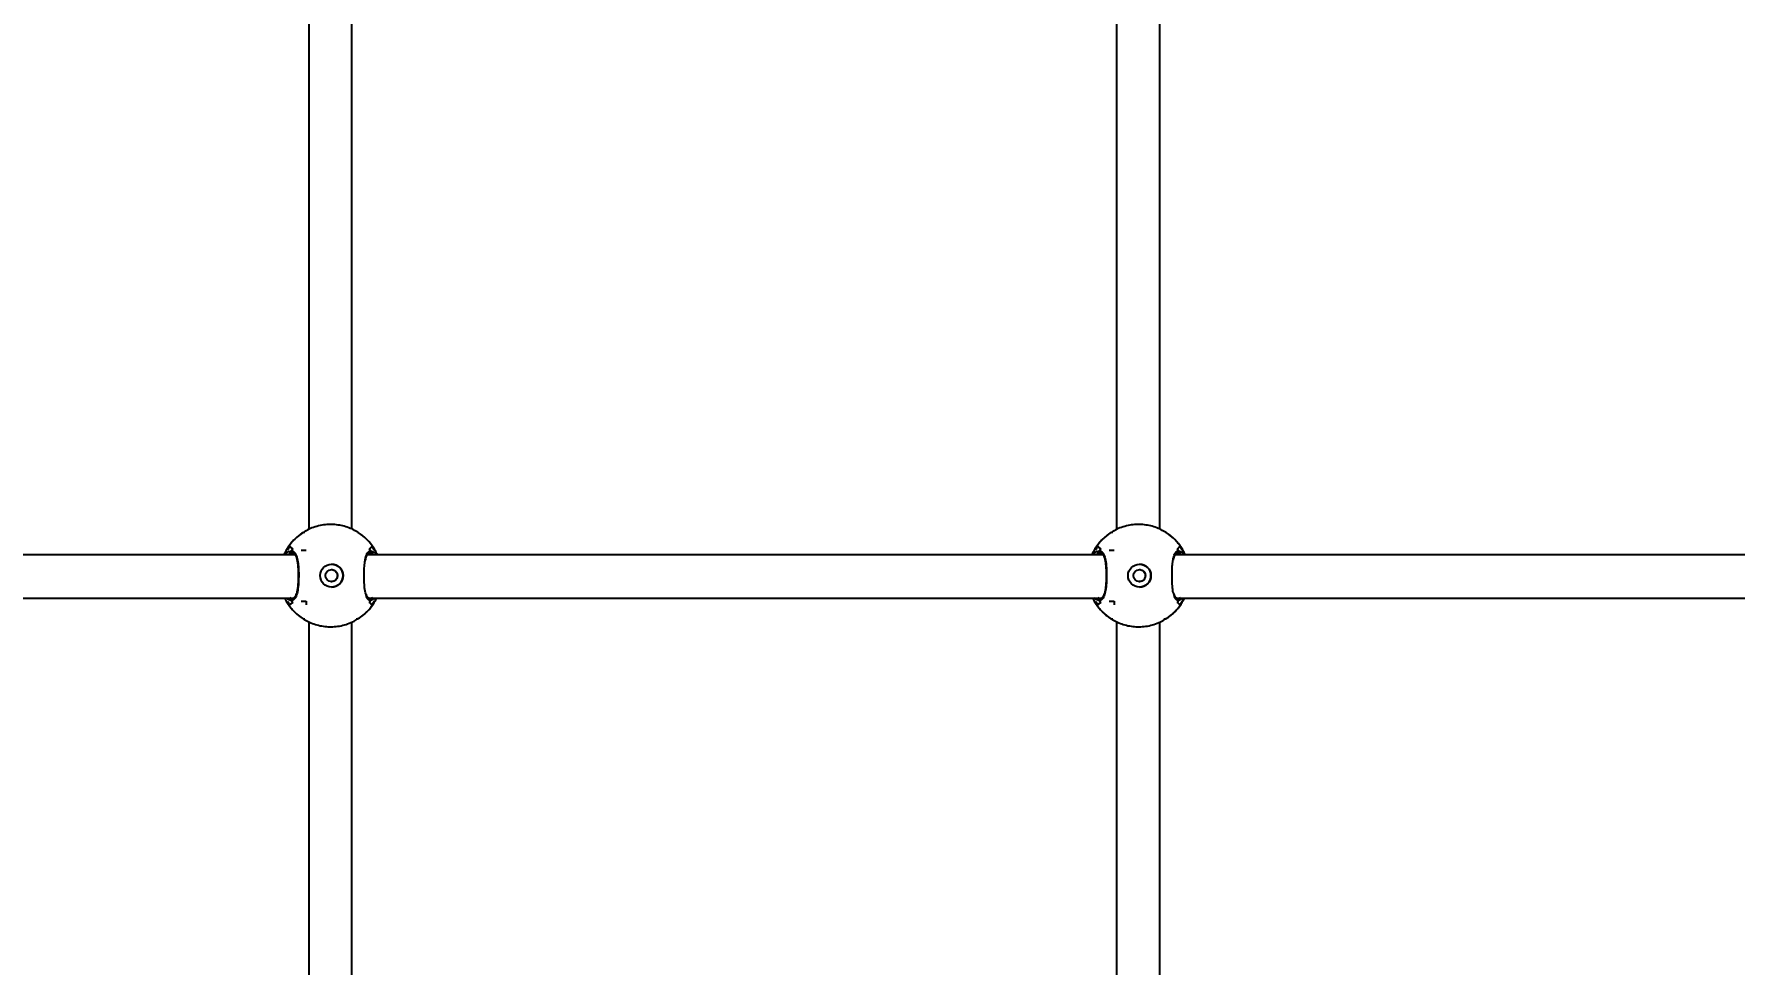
# Model space of a CAD drawing. Header units: millimetres. Extents: x -3365 to 2979, y -3775 to 2808.
# Drawn here: x 219 to 850, y 314 to 660 of the extents above; entities that cross this region are included whole.
import ezdxf

# ---------------------------------------------------------------- set-up
doc = ezdxf.new("R2010")
doc.units = ezdxf.units.MM
for name, color, linetype in [('DIKOM_ОБЪЕКТ', 7, 'Continuous'), ('DIKOM_РАЗМЕР_ЗОНА', 7, 'Continuous'), ('DIKOM_РАЗМЕР_ОБЪЕКТА', 7, 'Continuous')]:
    doc.layers.add(name, color=color, linetype=linetype)
doc.styles.add('style1', font='arial.ttf', dxfattribs={"width": 0.8})
doc.dimstyles.new('1-50', dxfattribs={"dimtxt": 300, "dimasz": 200, "dimexe": 100, "dimexo": 0, "dimgap": 100, "dimtad": 1, "dimdec": 0, "dimtxsty": 'style1', "dimcen": 0, "dimclrd": 7, "dimclre": 7, "dimadec": 1, "dimazin": 2, "dimtfac": 1, "dimtdec": 0, "dimtmove": 0, "dimatfit": 3, "dimfxl": 0, "dimlwd": 25, "dimlwe": 18, "dimarcsym": 0})

# ---------------------------------------------------------------- blocks, each defined once
blk = doc.blocks.new('*D10')
at = {"layer": 'Defpoints', "color": 0, "transparency": 16777216}
for p in [(-921.14, 1308.33), (-1680.72, -1441.67), (325.78, -1441.67)]:
    blk.add_point(p, dxfattribs=at)
at = {"layer": 'DIKOM_РАЗМЕР_ОБЪЕКТА', "color": 7, "lineweight": 18, "transparency": 16777216}
for p, q in [((-921.14, 1308.33), (-1780.72, 1308.33)), ((325.78, -1441.67), (-1780.72, -1441.67))]:
    blk.add_line(p, q, dxfattribs=at)
at = {"layer": 'DIKOM_РАЗМЕР_ОБЪЕКТА', "color": 7, "lineweight": 25, "transparency": 16777216}
blk.add_line((-1680.72, 1108.33), (-1680.72, -1241.67), dxfattribs=at)
at = {"layer": 'DIKOM_РАЗМЕР_ОБЪЕКТА', "color": 7, "transparency": 16777216}
for points in [[(-1714.05, 1108.33), (-1647.38, 1108.33), (-1680.72, 1308.33)], [(-1714.05, -1241.67), (-1647.38, -1241.67), (-1680.72, -1441.67)]]:
    blk.add_solid(points, dxfattribs=at)
at = {"layer": 'DIKOM_РАЗМЕР_ОБЪЕКТА', "color": 0, "transparency": 16777216, "insert": (-1933.89, 16.54), "char_height": 300, "attachment_point": 5, "rotation": 90, "style": 'style1'}
blk.add_mtext('2750', dxfattribs=at)
blk = doc.blocks.new('*D12')
at = {"layer": 'Defpoints', "color": 0, "transparency": 16777216}
for p in [(-2915.08, 2808.33), (772.79, 2808.33), (178.86, -2941.67)]:
    blk.add_point(p, dxfattribs=at)
at = {"layer": 'DIKOM_РАЗМЕР_ЗОНА', "color": 7, "lineweight": 18, "transparency": 16777216}
for p, q in [((772.79, 2808.33), (-3015.08, 2808.33)), ((178.86, -2941.67), (-3015.08, -2941.67))]:
    blk.add_line(p, q, dxfattribs=at)
at = {"layer": 'DIKOM_РАЗМЕР_ЗОНА', "color": 7, "lineweight": 25, "transparency": 16777216}
blk.add_line((-2915.08, -2741.67), (-2915.08, 2608.33), dxfattribs=at)
at = {"layer": 'DIKOM_РАЗМЕР_ЗОНА', "color": 7, "transparency": 16777216}
for points in [[(-2948.41, 2608.33), (-2881.74, 2608.33), (-2915.08, 2808.33)], [(-2948.41, -2741.67), (-2881.74, -2741.67), (-2915.08, -2941.67)]]:
    blk.add_solid(points, dxfattribs=at)
at = {"layer": 'DIKOM_РАЗМЕР_ЗОНА', "color": 0, "transparency": 16777216, "insert": (-3168.25, 58.33), "char_height": 300, "attachment_point": 5, "rotation": 90, "style": 'style1'}
blk.add_mtext('5750', dxfattribs=at)

msp = doc.modelspace()

# ---------------------------------------------------------------- linework, layer by layer
at = {"layer": 'DIKOM_ОБЪЕКТ'}
for p, q in [((320.86, 741.47), (320.86, 475.75)), ((336.86, 475.91), (336.86, 741.36)), ((620.86, 741.47), (620.86, 475.75)), ((636.86, 475.91), (636.86, 741.36)), ((318.75, 474.61), (319.43, 474.69)), ((339.2, 474.62), (339.25, 474.61)), ((618.75, 474.61), (619.43, 474.69)), ((639.2, 474.62), (639.25, 474.61)), ((639.25, 474.61), (639.25, 474.47)), ((313.56, 467.62), (314.48, 467.86)), ((318.07, 468.11), (319.92, 468.11)), ((343.83, 467.86), (344.69, 467.59)), ((345.01, 468.8), (345.08, 468.45)), ((613.56, 467.62), (614.48, 467.86)), ((618.07, 468.11), (619.92, 468.11)), ((643.83, 467.86), (644.69, 467.59)), ((645.01, 468.8), (645.08, 468.45)), ((315.84, 466.3), (42.58, 466.3)), ((314.75, 467.08), (314.87, 467.09)), ((615.84, 466.3), (342.58, 466.3)), ((343.44, 467.08), (343.52, 467.09)), ((614.75, 467.08), (614.87, 467.09)), ((915.84, 466.3), (642.58, 466.3)), ((643.44, 467.08), (643.52, 467.09)), ((43.07, 450.3), (315.3, 450.3)), ((313.88, 450.44), (314.68, 450.14)), ((314.87, 450.13), (314.69, 450.15)), ((318.07, 449.11), (319.92, 449.11)), ((319.92, 449.11), (319.92, 447.74)), ((343.07, 450.3), (615.3, 450.3)), ((344.78, 449.71), (343.83, 449.37)), ((343.89, 450.28), (344.62, 450.51)), ((345.08, 448.77), (345.01, 448.43)), ((613.88, 450.44), (614.68, 450.14)), ((614.87, 450.13), (614.69, 450.15)), ((618.07, 449.11), (619.92, 449.11)), ((619.92, 449.11), (619.92, 447.74)), ((643.07, 450.3), (915.3, 450.3)), ((644.78, 449.71), (643.83, 449.37)), ((643.95, 450.3), (644.62, 450.51)), ((645.08, 448.77), (645.01, 448.43)), ((315, 445.81), (315.26, 445.53)), ((318.75, 442.61), (319.43, 442.53)), ((338.43, 442.53), (339.25, 442.61)), ((615, 445.81), (615.26, 445.53)), ((618.75, 442.61), (619.43, 442.53)), ((638.43, 442.53), (639.25, 442.61)), ((639.25, 442.61), (639.25, 442.76)), ((320.86, 441.47), (320.86, 175.74)), ((336.86, 175.91), (336.86, 441.36)), ((620.86, 441.47), (620.86, 175.74)), ((636.86, 175.91), (636.86, 441.36))]:
    msp.add_line(p, q, dxfattribs=at)
for centre, radius in [((329.36, 458.61), 4.25), ((329.32, 458.61), 2.25), ((629.36, 458.61), 4.25), ((629.32, 458.61), 2.25)]:
    msp.add_circle(centre, radius, dxfattribs=at)
for centre, radius, start, end in [((329, 458.61), 19, 122.65152, 147.35442), ((329, 458.62), 19, 32.64337, 57.3495), ((629, 458.62), 19, 122.6505, 147.35663), ((629, 458.62), 19, 32.6435, 57.35055), ((329.02, 458.65), 18.62, 144.38378, 149.43659), ((329.16, 458.61), 17.36, 144.96755, 147.79394), ((329.14, 458.61), 17.36, 32.20606, 35.03245), ((329.04, 458.6), 18.71, 30.57583, 35.60381), ((629.06, 458.62), 18.66, 144.39007, 149.43029), ((629.16, 458.61), 17.36, 144.96755, 147.79394), ((629.02, 458.53), 17.5, 32.21792, 35.02059), ((629.12, 458.65), 18.62, 30.56341, 35.61622), ((329.36, 458.61), 4.25, 359.9989, 89.99467), ((629.36, 458.61), 4.25, 359.9989, 89.99467), ((329.36, 458.61), 4.25, 269.9979, 0.00692), ((629.36, 458.61), 4.25, 269.9979, 0.00692), ((329.06, 458.61), 18.67, 210.57034, 215.60929), ((329, 458.61), 19, 212.64558, 237.34848), ((329.05, 458.54), 17.22, 212.19947, 215.04788), ((329, 458.61), 19, 302.6505, 327.35663), ((329.25, 458.54), 17.22, 324.95212, 327.80053), ((329, 458.66), 18.76, 324.40311, 329.41725), ((629.1, 458.63), 18.71, 210.57666, 215.60297), ((629, 458.61), 19, 212.64337, 237.3495), ((629.05, 458.54), 17.22, 212.19947, 215.04788), ((629, 458.61), 19, 302.64945, 327.3565), ((629.14, 458.62), 17.36, 324.96387, 327.78878), ((629.07, 458.61), 18.67, 324.39071, 329.42966)]:
    msp.add_arc(centre, radius, start, end, dxfattribs=at)
for points, knots in [([(318.7, 474.55), (318.57, 474.48), (317.79, 474.02), (316.48, 472.95), (314.84, 471.36), (313.43, 469.57), (312.35, 467.88), (311.85, 466.75), (311.65, 466.3)], [0, 0, 0, 0, 0.038969, 0.248131, 0.456372, 0.663081, 0.86703, 1, 1, 1, 1]), ([(338.82, 474.88), (338.16, 475.24), (336.83, 475.99), (334.65, 476.8), (332.36, 477.36), (329.97, 477.64), (327.53, 477.61), (325.07, 477.26), (322.64, 476.57), (320.52, 475.69), (319.29, 474.92), (318.79, 474.61)], [0, 0, 0, 0, 0.107115, 0.217063, 0.32883, 0.442381, 0.557759, 0.675055, 0.794453, 0.916225, 1, 1, 1, 1]), ([(339.27, 474.57), (339.13, 474.68), (338.99, 474.79), (338.83, 474.87), (338.82, 474.88)], [0, 0, 0, 0, 0.963293, 1, 1, 1, 1]), ([(345.03, 468.81), (345.01, 468.84), (344.65, 469.47), (343.77, 470.61), (342.34, 472.2), (340.84, 473.54), (339.75, 474.26), (339.27, 474.57)], [0, 0, 0, 0, 0.012223, 0.264712, 0.52484, 0.791504, 1, 1, 1, 1]), ([(618.7, 474.55), (618.57, 474.48), (617.79, 474.02), (616.48, 472.95), (614.84, 471.36), (613.43, 469.57), (612.35, 467.88), (611.85, 466.75), (611.65, 466.3)], [0, 0, 0, 0, 0.038968, 0.24813, 0.456369, 0.663078, 0.867031, 1, 1, 1, 1]), ([(638.82, 474.88), (638.16, 475.24), (636.83, 475.99), (634.65, 476.8), (632.36, 477.36), (629.97, 477.64), (627.53, 477.61), (625.07, 477.26), (622.64, 476.57), (620.52, 475.69), (619.29, 474.92), (618.79, 474.61)], [0, 0, 0, 0, 0.107111, 0.217064, 0.328826, 0.442383, 0.557762, 0.675058, 0.794451, 0.91623, 1, 1, 1, 1]), ([(639.27, 474.57), (639.13, 474.68), (638.99, 474.79), (638.83, 474.87), (638.82, 474.88)], [0, 0, 0, 0, 0.9631, 1, 1, 1, 1]), ([(645.03, 468.81), (645.01, 468.84), (644.65, 469.47), (643.77, 470.61), (642.34, 472.2), (640.84, 473.54), (639.75, 474.26), (639.27, 474.57)], [0, 0, 0, 0, 0.012223, 0.26471, 0.524844, 0.791506, 1, 1, 1, 1]), ([(312.07, 466.3), (312.5, 466.85), (312.99, 467.49), (313.49, 467.6), (313.56, 467.62)], [0, 0, 0, 0, 0.858411, 1, 1, 1, 1]), ([(313.89, 469.49), (313.98, 469.33), (314.17, 469.02), (314.69, 468.72), (314.95, 468.57)], [0, 0, 0, 0, 0.496571, 1, 1, 1, 1]), ([(314.95, 468.57), (314.69, 468.72), (314.17, 469.02), (313.98, 469.33), (313.89, 469.49)], [0, 0, 0, 0, 0.496483, 1, 1, 1, 1]), ([(314.76, 467.13), (314.76, 467.13), (314.7, 467.14), (314.59, 467.22), (314.46, 467.36), (314.4, 467.53), (314.4, 467.69), (314.44, 467.8), (314.47, 467.85), (314.48, 467.86)], [0, 0, 0, 0, 0.003643, 0.219076, 0.428633, 0.623595, 0.804709, 0.979522, 1, 1, 1, 1]), ([(314.44, 467.77), (314.43, 467.75), (314.4, 467.69), (314.4, 467.55), (314.44, 467.4), (314.54, 467.26), (314.68, 467.16), (314.82, 467.1), (314.92, 467.1), (314.95, 467.1)], [0, 0, 0, 0, 0.067881, 0.226482, 0.383379, 0.54428, 0.714891, 0.897679, 1, 1, 1, 1]), ([(314.48, 467.86), (314.86, 467.73), (315.66, 467.45), (316.49, 465.71), (316.91, 463.45), (317.12, 460.88), (317.17, 458.12), (317.05, 455.07), (316.71, 452.43), (316.07, 450.48), (315.27, 449.54), (314.68, 449.41), (314.48, 449.37)], [0, 0, 0, 0, 0.111433, 0.229361, 0.339015, 0.410112, 0.516712, 0.623258, 0.729394, 0.834804, 0.941415, 1, 1, 1, 1]), ([(341.85, 464.55), (341.88, 464.78), (342.03, 465.83), (342.56, 467.05), (343.26, 467.76), (343.72, 467.84), (343.83, 467.86)], [0, 0, 0, 0, 0.10277, 0.487512, 0.879935, 1, 1, 1, 1]), ([(344.25, 469.49), (344.18, 469.33), (344.05, 469.02), (343.58, 468.72), (343.35, 468.57)], [0, 0, 0, 0, 0.496571, 1, 1, 1, 1]), ([(344.25, 469.49), (344.18, 469.33), (344.05, 469.02), (343.58, 468.72), (343.35, 468.57)], [0, 0, 0, 0, 0.496571, 1, 1, 1, 1]), ([(343.83, 467.86), (343.85, 467.81), (343.9, 467.72), (343.9, 467.55), (343.86, 467.4), (343.77, 467.26), (343.63, 467.16), (343.48, 467.1), (343.39, 467.1), (343.35, 467.1)], [0, 0, 0, 0, 0.14536, 0.290778, 0.434657, 0.582178, 0.738601, 0.906188, 1, 1, 1, 1]), ([(343.48, 467.12), (343.5, 467.12), (343.59, 467.13), (343.72, 467.22), (343.84, 467.36), (343.9, 467.53), (343.9, 467.69), (343.86, 467.8), (343.83, 467.85), (343.83, 467.86)], [0, 0, 0, 0, 0.06715, 0.268852, 0.465051, 0.647586, 0.817156, 0.980827, 1, 1, 1, 1]), ([(344.69, 467.59), (344.78, 467.57), (345.22, 467.47), (345.66, 466.82), (346.01, 466.3)], [0, 0, 0, 0, 0.199293, 1, 1, 1, 1]), ([(346.35, 466.3), (346.23, 466.59), (345.86, 467.46), (345.36, 468.27), (345.03, 468.81)], [0, 0, 0, 0, 0.331455, 1, 1, 1, 1]), ([(612.07, 466.3), (612.5, 466.85), (612.99, 467.49), (613.49, 467.6), (613.56, 467.62)], [0, 0, 0, 0, 0.858401, 1, 1, 1, 1]), ([(613.89, 469.49), (613.98, 469.33), (614.17, 469.02), (614.69, 468.72), (614.95, 468.57)], [0, 0, 0, 0, 0.496571, 1, 1, 1, 1]), ([(614.95, 468.57), (614.69, 468.72), (614.17, 469.02), (613.98, 469.33), (613.89, 469.49)], [0, 0, 0, 0, 0.496483, 1, 1, 1, 1]), ([(614.95, 467.1), (614.89, 467.1), (614.76, 467.12), (614.59, 467.22), (614.46, 467.36), (614.4, 467.53), (614.4, 467.69), (614.44, 467.8), (614.47, 467.85), (614.48, 467.86)], [0, 0, 0, 0, 0.177702, 0.3555, 0.528448, 0.689351, 0.838825, 0.983099, 1, 1, 1, 1]), ([(614.48, 467.86), (614.45, 467.81), (614.41, 467.72), (614.4, 467.55), (614.44, 467.4), (614.54, 467.26), (614.68, 467.16), (614.82, 467.1), (614.92, 467.1), (614.95, 467.1)], [0, 0, 0, 0, 0.14535, 0.290753, 0.434592, 0.582103, 0.738515, 0.906194, 1, 1, 1, 1]), ([(614.48, 467.86), (614.86, 467.73), (615.66, 467.45), (616.49, 465.71), (616.91, 463.45), (617.12, 460.88), (617.17, 458.12), (617.05, 455.07), (616.71, 452.43), (616.07, 450.48), (615.27, 449.54), (614.68, 449.41), (614.48, 449.37)], [0, 0, 0, 0, 0.111435, 0.229361, 0.339015, 0.410111, 0.516712, 0.623258, 0.729393, 0.834802, 0.941414, 1, 1, 1, 1]), ([(641.85, 464.55), (641.88, 464.78), (642.03, 465.83), (642.56, 467.05), (643.25, 467.76), (643.72, 467.84), (643.83, 467.86)], [0, 0, 0, 0, 0.10277, 0.48751, 0.879931, 1, 1, 1, 1]), ([(644.25, 469.49), (644.18, 469.33), (644.05, 469.02), (643.58, 468.72), (643.35, 468.57)], [0, 0, 0, 0, 0.496573, 1, 1, 1, 1]), ([(644.25, 469.49), (644.18, 469.33), (644.05, 469.02), (643.58, 468.72), (643.35, 468.57)], [0, 0, 0, 0, 0.496573, 1, 1, 1, 1]), ([(643.83, 467.86), (643.85, 467.81), (643.9, 467.72), (643.9, 467.55), (643.86, 467.4), (643.77, 467.26), (643.63, 467.16), (643.48, 467.1), (643.39, 467.1), (643.35, 467.1)], [0, 0, 0, 0, 0.145354, 0.29076, 0.434603, 0.582179, 0.738509, 0.906192, 1, 1, 1, 1]), ([(643.48, 467.12), (643.5, 467.12), (643.59, 467.13), (643.72, 467.22), (643.84, 467.36), (643.9, 467.53), (643.9, 467.69), (643.86, 467.8), (643.83, 467.85), (643.83, 467.86)], [0, 0, 0, 0, 0.067273, 0.268974, 0.465094, 0.647629, 0.8172, 0.980827, 1, 1, 1, 1]), ([(644.69, 467.59), (644.78, 467.57), (645.22, 467.47), (645.66, 466.82), (646.01, 466.3)], [0, 0, 0, 0, 0.199305, 1, 1, 1, 1]), ([(646.35, 466.3), (646.23, 466.59), (645.86, 467.46), (645.36, 468.27), (645.03, 468.81)], [0, 0, 0, 0, 0.331444, 1, 1, 1, 1]), ([(314.77, 467.06), (314.44, 467.06), (313.91, 467.06), (313.38, 466.5), (313.19, 466.3)], [0, 0, 0, 0, 0.633446, 1, 1, 1, 1]), ([(314.96, 467.06), (315.02, 467.05), (315.22, 467.02), (315.54, 466.76), (315.94, 466.2), (316.3, 465.36), (316.58, 464.25), (316.79, 462.92), (316.92, 461.44), (316.99, 460.13), (316.99, 459.34), (316.99, 459.08)], [0, 0, 0, 0, 0.05631, 0.183684, 0.303649, 0.431188, 0.558268, 0.683796, 0.812734, 0.940876, 1, 1, 1, 1]), ([(329.27, 460.85), (329.48, 460.84), (329.94, 460.81), (330.59, 460.48), (331.13, 459.96), (331.46, 459.3), (331.5, 458.83), (331.52, 458.61)], [0, 0, 0, 0, 0.181205, 0.388197, 0.601196, 0.818585, 1, 1, 1, 1]), ([(342.2, 451.4), (342.09, 451.66), (341.76, 452.48), (341.57, 454.45), (341.43, 457.06), (341.42, 459.83), (341.52, 462.61), (341.76, 463.97), (341.85, 464.55)], [0, 0, 0, 0, 0.095459, 0.303918, 0.440561, 0.645597, 0.850389, 1, 1, 1, 1]), ([(341.96, 464.35), (342.01, 464.58), (342.12, 465.21), (342.39, 465.99), (342.74, 466.65), (343.12, 467), (343.33, 467.13), (343.47, 467.1), (343.48, 467.1)], [0, 0, 0, 0, 0.124984, 0.336788, 0.549205, 0.760545, 0.983633, 1, 1, 1, 1]), ([(344.99, 466.3), (344.83, 466.48), (344.36, 467.05), (343.88, 467.05), (343.56, 467.04)], [0, 0, 0, 0, 0.319411, 1, 1, 1, 1]), ([(614.77, 467.06), (614.44, 467.06), (613.91, 467.06), (613.38, 466.5), (613.19, 466.3)], [0, 0, 0, 0, 0.633434, 1, 1, 1, 1]), ([(614.96, 467.06), (615.02, 467.05), (615.22, 467.02), (615.54, 466.76), (615.94, 466.2), (616.3, 465.36), (616.58, 464.25), (616.79, 462.92), (616.92, 461.44), (616.99, 460.13), (616.99, 459.34), (616.99, 459.08)], [0, 0, 0, 0, 0.05631, 0.183682, 0.303647, 0.431187, 0.558268, 0.683795, 0.812733, 0.940876, 1, 1, 1, 1]), ([(629.27, 460.85), (629.48, 460.84), (629.94, 460.81), (630.59, 460.48), (631.13, 459.96), (631.46, 459.3), (631.5, 458.83), (631.52, 458.61)], [0, 0, 0, 0, 0.181202, 0.388191, 0.601212, 0.818582, 1, 1, 1, 1]), ([(642.2, 451.4), (642.09, 451.66), (641.76, 452.48), (641.57, 454.45), (641.43, 457.06), (641.42, 459.83), (641.52, 462.61), (641.76, 463.97), (641.85, 464.55)], [0, 0, 0, 0, 0.095457, 0.303917, 0.440561, 0.645596, 0.850389, 1, 1, 1, 1]), ([(641.96, 464.35), (642.01, 464.58), (642.12, 465.21), (642.39, 465.99), (642.74, 466.65), (643.12, 467), (643.33, 467.13), (643.47, 467.1), (643.48, 467.1)], [0, 0, 0, 0, 0.124984, 0.336784, 0.549206, 0.760545, 0.983633, 1, 1, 1, 1]), ([(644.99, 466.3), (644.83, 466.48), (644.36, 467.05), (643.88, 467.05), (643.56, 467.04)], [0, 0, 0, 0, 0.319423, 1, 1, 1, 1]), ([(316.99, 459.08), (317, 458.79), (317.01, 457.94), (316.96, 456.55), (316.86, 454.99), (316.69, 453.57), (316.44, 452.35), (316.12, 451.38), (315.73, 450.68), (315.31, 450.27), (315.04, 450.11), (314.87, 450.13), (314.85, 450.13)], [0, 0, 0, 0, 0.063292, 0.180363, 0.296848, 0.412181, 0.527059, 0.639981, 0.752369, 0.864576, 0.982618, 1, 1, 1, 1]), ([(331.52, 458.61), (331.5, 458.36), (331.45, 457.87), (331.08, 457.2), (330.52, 456.69), (329.88, 456.39), (329.44, 456.39), (329.27, 456.39)], [0, 0, 0, 0, 0.209729, 0.419276, 0.633149, 0.850555, 1, 1, 1, 1]), ([(616.99, 459.08), (617, 458.79), (617.01, 457.94), (616.96, 456.55), (616.86, 454.99), (616.69, 453.57), (616.44, 452.35), (616.12, 451.38), (615.73, 450.68), (615.31, 450.27), (615.04, 450.11), (614.87, 450.13), (614.85, 450.13)], [0, 0, 0, 0, 0.063292, 0.180363, 0.296848, 0.412181, 0.52706, 0.63998, 0.752369, 0.864578, 0.982618, 1, 1, 1, 1]), ([(631.52, 458.61), (631.5, 458.36), (631.45, 457.87), (631.08, 457.2), (630.52, 456.69), (629.88, 456.39), (629.44, 456.39), (629.27, 456.39)], [0, 0, 0, 0, 0.209731, 0.419297, 0.633148, 0.850587, 1, 1, 1, 1]), ([(311.93, 450.3), (311.96, 450.22), (312.26, 449.53), (313.02, 448.3), (313.9, 447), (314.51, 446.35), (314.65, 446.2)], [0, 0, 0, 0, 0.051908, 0.456618, 0.87676, 1, 1, 1, 1]), ([(313.36, 449.76), (313.24, 449.79), (313.01, 449.83), (312.79, 450.15), (312.68, 450.3)], [0, 0, 0, 0, 0.526166, 1, 1, 1, 1]), ([(314.48, 449.37), (314.43, 449.36), (314.08, 449.34), (313.7, 449.56), (313.36, 449.76)], [0, 0, 0, 0, 0.120954, 1, 1, 1, 1]), ([(314.95, 448.65), (314.69, 448.5), (314.17, 448.2), (313.98, 447.89), (313.89, 447.74)], [0, 0, 0, 0, 0.496485, 1, 1, 1, 1]), ([(313.89, 447.74), (313.98, 447.89), (314.17, 448.2), (314.69, 448.5), (314.95, 448.65)], [0, 0, 0, 0, 0.49657, 1, 1, 1, 1]), ([(314.48, 449.37), (314.45, 449.41), (314.41, 449.51), (314.4, 449.67), (314.44, 449.83), (314.54, 449.96), (314.68, 450.07), (314.82, 450.12), (314.92, 450.13), (314.95, 450.13)], [0, 0, 0, 0, 0.145361, 0.290775, 0.434625, 0.582147, 0.738572, 0.906197, 1, 1, 1, 1]), ([(314.95, 450.13), (314.89, 450.12), (314.76, 450.11), (314.59, 450.01), (314.46, 449.87), (314.4, 449.7), (314.4, 449.53), (314.44, 449.42), (314.47, 449.37), (314.48, 449.37)], [0, 0, 0, 0, 0.17761, 0.35537, 0.528416, 0.689333, 0.83882, 0.983004, 1, 1, 1, 1]), ([(343.83, 449.37), (343.77, 449.37), (343.31, 449.44), (342.66, 449.86), (342.32, 451), (342.2, 451.4)], [0, 0, 0, 0, 0.078537, 0.67904, 1, 1, 1, 1]), ([(343.32, 450.18), (343.26, 450.19), (343.09, 450.23), (342.78, 450.54), (342.47, 451.03), (342.32, 451.5), (342.26, 451.68)], [0, 0, 0, 0, 0.180995, 0.503846, 0.809032, 1, 1, 1, 1]), ([(342.37, 445.16), (342.63, 445.41), (343.43, 446.18), (344.32, 447.28), (344.86, 448.18), (345.01, 448.43)], [0, 0, 0, 0, 0.252579, 0.792659, 1, 1, 1, 1]), ([(343.35, 450.13), (343.37, 450.12), (343.43, 450.11), (343.5, 450.15), (343.55, 450.17)], [0, 0, 0, 0, 0.218329, 1, 1, 1, 1]), ([(343.35, 450.13), (343.42, 450.12), (343.55, 450.11), (343.72, 450.01), (343.84, 449.87), (343.9, 449.7), (343.9, 449.53), (343.86, 449.42), (343.83, 449.37), (343.83, 449.37)], [0, 0, 0, 0, 0.17761, 0.35537, 0.528416, 0.689333, 0.83882, 0.983004, 1, 1, 1, 1]), ([(343.83, 449.37), (343.85, 449.41), (343.9, 449.51), (343.9, 449.67), (343.86, 449.83), (343.77, 449.96), (343.63, 450.07), (343.48, 450.12), (343.39, 450.13), (343.35, 450.13)], [0, 0, 0, 0, 0.145356, 0.290771, 0.434646, 0.582162, 0.738581, 0.9062, 1, 1, 1, 1]), ([(343.35, 448.65), (343.58, 448.5), (344.05, 448.2), (344.18, 447.89), (344.25, 447.74)], [0, 0, 0, 0, 0.496486, 1, 1, 1, 1]), ([(343.35, 448.65), (343.58, 448.5), (344.05, 448.2), (344.18, 447.89), (344.25, 447.74)], [0, 0, 0, 0, 0.496486, 1, 1, 1, 1]), ([(345.49, 450.3), (345.36, 450.11), (345.12, 449.77), (344.89, 449.73), (344.78, 449.71)], [0, 0, 0, 0, 0.574345, 1, 1, 1, 1]), ([(345.01, 448.43), (345.26, 448.81), (345.66, 449.41), (345.95, 450.06), (346.05, 450.3)], [0, 0, 0, 0, 0.639482, 1, 1, 1, 1]), ([(611.93, 450.3), (611.96, 450.22), (612.26, 449.53), (613.02, 448.3), (613.9, 447), (614.51, 446.35), (614.65, 446.2)], [0, 0, 0, 0, 0.051899, 0.456627, 0.876774, 1, 1, 1, 1]), ([(613.36, 449.76), (613.24, 449.79), (613.01, 449.83), (612.79, 450.15), (612.68, 450.3)], [0, 0, 0, 0, 0.526153, 1, 1, 1, 1]), ([(614.48, 449.37), (614.43, 449.36), (614.08, 449.34), (613.7, 449.56), (613.36, 449.76)], [0, 0, 0, 0, 0.120938, 1, 1, 1, 1]), ([(614.95, 448.65), (614.69, 448.5), (614.17, 448.2), (613.98, 447.89), (613.89, 447.74)], [0, 0, 0, 0, 0.496485, 1, 1, 1, 1]), ([(613.89, 447.74), (613.98, 447.89), (614.17, 448.2), (614.69, 448.5), (614.95, 448.65)], [0, 0, 0, 0, 0.49657, 1, 1, 1, 1]), ([(614.48, 449.37), (614.45, 449.41), (614.41, 449.51), (614.4, 449.67), (614.44, 449.83), (614.54, 449.96), (614.68, 450.07), (614.82, 450.12), (614.92, 450.13), (614.95, 450.13)], [0, 0, 0, 0, 0.145346, 0.290745, 0.43458, 0.582087, 0.738496, 0.906206, 1, 1, 1, 1]), ([(614.95, 450.13), (614.89, 450.12), (614.76, 450.11), (614.59, 450.01), (614.46, 449.87), (614.4, 449.7), (614.4, 449.53), (614.44, 449.42), (614.47, 449.37), (614.48, 449.37)], [0, 0, 0, 0, 0.177698, 0.355439, 0.528467, 0.689366, 0.838837, 0.983006, 1, 1, 1, 1]), ([(643.83, 449.37), (643.77, 449.37), (643.31, 449.44), (642.66, 449.86), (642.32, 451), (642.2, 451.4)], [0, 0, 0, 0, 0.078536, 0.679037, 1, 1, 1, 1]), ([(643.32, 450.18), (643.26, 450.19), (643.09, 450.23), (642.78, 450.54), (642.47, 451.03), (642.32, 451.5), (642.26, 451.68)], [0, 0, 0, 0, 0.180994, 0.503849, 0.809029, 1, 1, 1, 1]), ([(642.37, 445.16), (642.63, 445.41), (643.43, 446.18), (644.32, 447.28), (644.86, 448.18), (645.01, 448.43)], [0, 0, 0, 0, 0.252598, 0.79266, 1, 1, 1, 1]), ([(643.35, 450.13), (643.37, 450.12), (643.43, 450.11), (643.5, 450.15), (643.55, 450.17)], [0, 0, 0, 0, 0.218311, 1, 1, 1, 1]), ([(643.35, 450.13), (643.42, 450.12), (643.55, 450.11), (643.72, 450.01), (643.84, 449.87), (643.9, 449.7), (643.9, 449.53), (643.86, 449.42), (643.83, 449.37), (643.83, 449.37)], [0, 0, 0, 0, 0.177718, 0.355478, 0.528453, 0.689371, 0.838858, 0.983004, 1, 1, 1, 1]), ([(643.83, 449.37), (643.85, 449.41), (643.9, 449.51), (643.9, 449.67), (643.86, 449.83), (643.77, 449.96), (643.63, 450.07), (643.48, 450.12), (643.39, 450.13), (643.35, 450.13)], [0, 0, 0, 0, 0.14535, 0.290752, 0.434591, 0.582164, 0.738489, 0.906204, 1, 1, 1, 1]), ([(643.35, 448.65), (643.58, 448.5), (644.05, 448.2), (644.18, 447.89), (644.25, 447.74)], [0, 0, 0, 0, 0.496483, 1, 1, 1, 1]), ([(643.35, 448.65), (643.58, 448.5), (644.05, 448.2), (644.18, 447.89), (644.25, 447.74)], [0, 0, 0, 0, 0.496483, 1, 1, 1, 1]), ([(645.49, 450.3), (645.36, 450.11), (645.12, 449.77), (644.89, 449.73), (644.78, 449.71)], [0, 0, 0, 0, 0.574332, 1, 1, 1, 1]), ([(645.01, 448.43), (645.26, 448.81), (645.66, 449.41), (645.95, 450.06), (646.05, 450.3)], [0, 0, 0, 0, 0.639482, 1, 1, 1, 1]), ([(315.26, 445.53), (315.39, 445.37), (316.02, 444.67), (317.19, 443.67), (318.29, 442.94), (318.79, 442.61)], [0, 0, 0, 0, 0.134316, 0.610917, 1, 1, 1, 1]), ([(319.18, 442.35), (319.84, 441.98), (321.17, 441.24), (323.35, 440.43), (325.64, 439.86), (328.03, 439.59), (330.47, 439.62), (332.93, 439.97), (335.36, 440.65), (337.5, 441.55), (338.75, 442.33), (339.27, 442.66)], [0, 0, 0, 0, 0.106723, 0.216263, 0.327612, 0.44075, 0.555703, 0.672566, 0.791518, 0.912849, 1, 1, 1, 1]), ([(339.27, 442.66), (339.41, 442.73), (340.2, 443.2), (341.26, 444.03), (342.08, 444.87), (342.37, 445.16)], [0, 0, 0, 0, 0.116091, 0.692551, 1, 1, 1, 1]), ([(615.26, 445.53), (615.39, 445.37), (616.02, 444.67), (617.19, 443.67), (618.3, 442.94), (618.79, 442.61)], [0, 0, 0, 0, 0.134314, 0.610925, 1, 1, 1, 1]), ([(619.18, 442.35), (619.84, 441.98), (621.17, 441.24), (623.35, 440.43), (625.64, 439.86), (628.03, 439.59), (630.47, 439.62), (632.93, 439.97), (635.36, 440.65), (637.5, 441.55), (638.75, 442.33), (639.27, 442.66)], [0, 0, 0, 0, 0.106722, 0.216267, 0.327616, 0.440748, 0.5557, 0.672567, 0.791519, 0.912844, 1, 1, 1, 1]), ([(639.27, 442.66), (639.41, 442.73), (640.2, 443.2), (641.26, 444.03), (642.08, 444.87), (642.37, 445.16)], [0, 0, 0, 0, 0.116093, 0.692565, 1, 1, 1, 1])]:
    msp.add_open_spline(points, degree=3, knots=knots, dxfattribs=at)

# ---------------------------------------------------------------- dimensions: what is measured, and where the dimension line sits
at = {"layer": 'DIKOM_РАЗМЕР_ЗОНА'}
dim = msp.add_linear_dim(base=(-2915.08, 2808.33), p1=(178.86, -2941.67), p2=(772.79, 2808.33), angle=90, dimstyle='1-50', dxfattribs=at)
dim.commit()
dim.dimension.update_dxf_attribs({"geometry": '*D12', "text_midpoint": (-2915.08, 58.33), "dimtype": 160})
at = {"layer": 'DIKOM_РАЗМЕР_ОБЪЕКТА'}
dim = msp.add_linear_dim(base=(-1680.72, -1441.67), p1=(-921.14, 1308.33), p2=(325.78, -1441.67), angle=90, dimstyle='1-50', dxfattribs=at)
dim.commit()
dim.dimension.update_dxf_attribs({"geometry": '*D10', "text_midpoint": (-1680.72, 16.54), "dimtype": 160})

doc.saveas('drawing.dxf')
